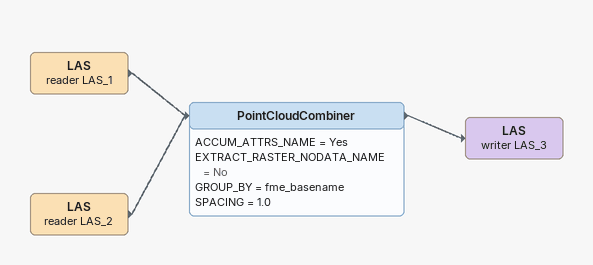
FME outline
LAS (reader LAS_1)
    -> PointCloudCombiner
LAS (reader LAS_2)
    -> PointCloudCombiner
PointCloudCombiner
    ACCUM_ATTRS_NAME = Yes
    EXTRACT_RASTER_NODATA_NAME = No
    GROUP_BY = fme_basename
    SPACING = 1.0
    -> LAS (writer LAS_3)
LAS (writer LAS_3)
